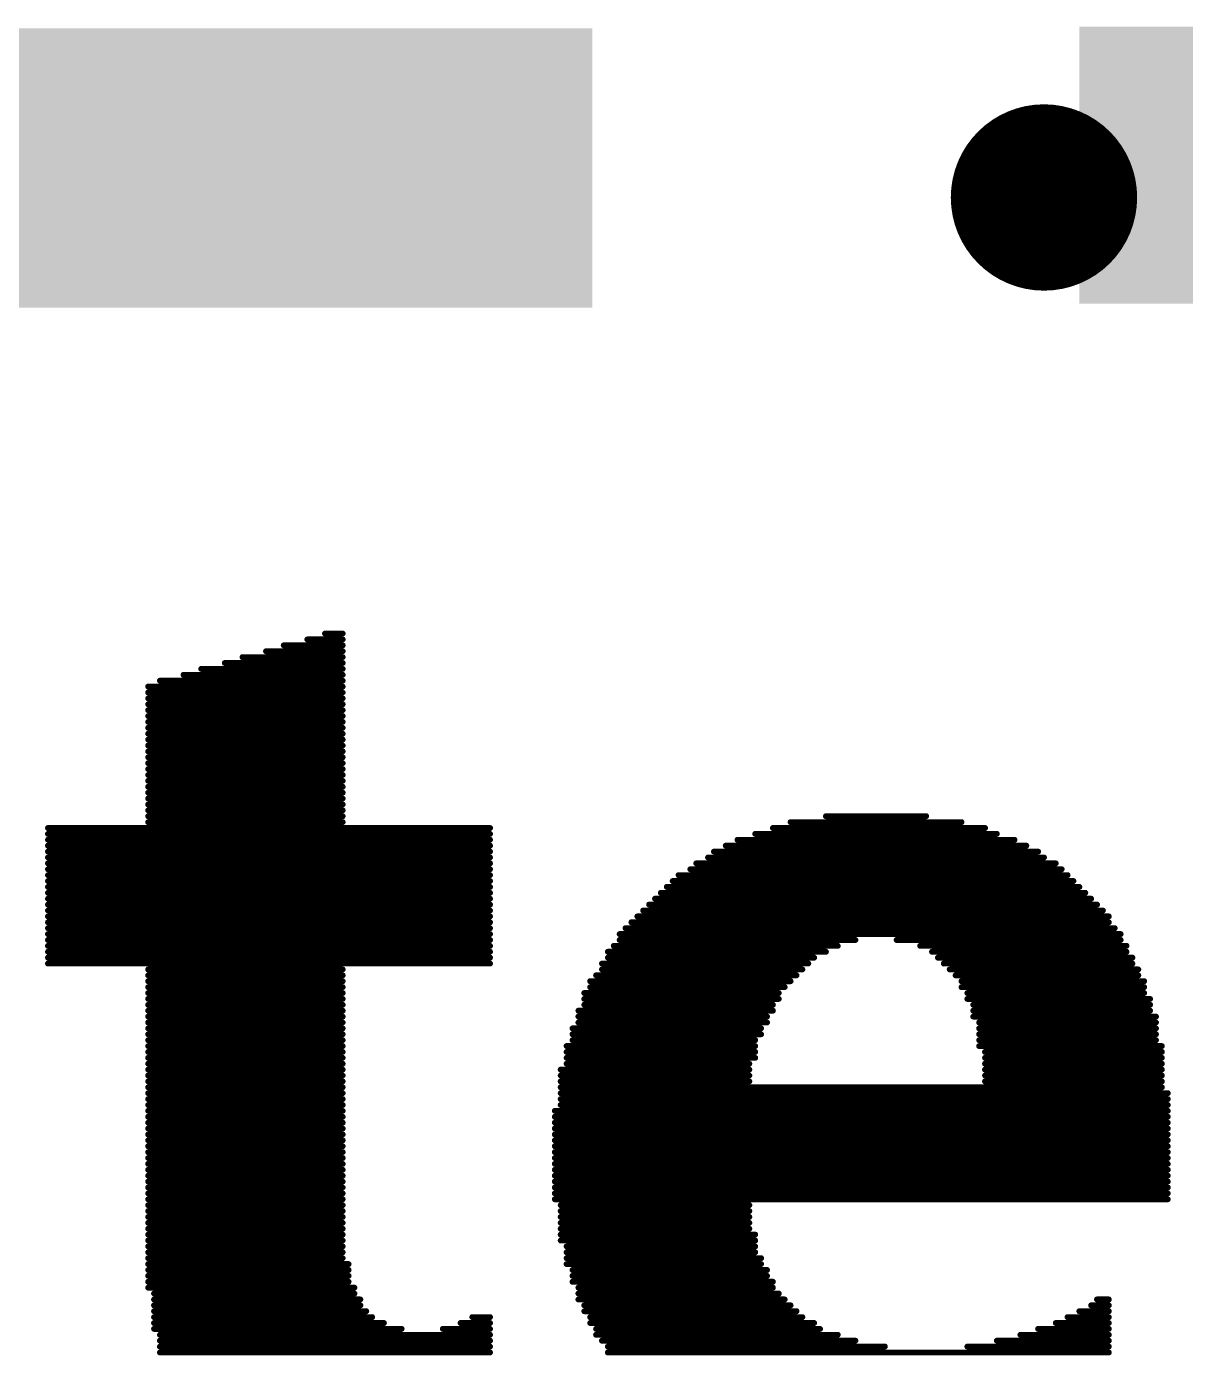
# Model space of a CAD drawing. Header units: inches. Extents: x -103 to 137, y -40 to 49.
# Drawn here: x -20.08 to -15.09, y -15.04 to -9.32 of the extents above; entities that cross this region are included whole.
import ezdxf

# ---------------------------------------------------------------- set-up
doc = ezdxf.new("R2010")
doc.units = ezdxf.units.IN
doc.header["$MEASUREMENT"] = 0
for name, color, linetype in [('BottomSolder', 6, 'Continuous'), ('MidLayer1', 16, 'Continuous'), ('MultiLayer', 9, 'Continuous'), ('TopOverlay', 2, 'Continuous'), ('TopPaste', 8, 'Continuous'), ('TopSolder', 216, 'Continuous'), ('ViaHoleLayer', 16, 'Continuous')]:
    doc.layers.add(name, color=color, linetype=linetype)

# ---------------------------------------------------------------- blocks, each defined once
blk = doc.blocks.new('HP5210_4')
at = {"layer": 'TopPaste'}
blk.add_solid([(-0.10236, -0.01969), (0.10236, -0.01969), (-0.10236, 0.01969), (0.10236, 0.01969)], dxfattribs=at)
at = {"layer": 'TopSolder'}
blk.add_solid([(-0.10636, -0.02369), (0.10636, -0.02369), (-0.10636, 0.02369), (0.10636, 0.02369)], dxfattribs=at)

msp = doc.modelspace()

# ---------------------------------------------------------------- linework, layer by layer
at = {"layer": 'BottomSolder', "const_width": 0.4016}
msp.add_lwpolyline([(-15.8956, -10.053, 1), (-15.494, -10.053, 1)], format="xyb", close=True, dxfattribs=at)
at = {"layer": 'MidLayer1', "const_width": 0.3}
msp.add_lwpolyline([(-15.8448, -10.053, 1), (-15.5448, -10.053, 1)], format="xyb", close=True, dxfattribs=at)
at = {"layer": 'MultiLayer', "const_width": 0.3}
msp.add_lwpolyline([(-15.8448, -10.053, 1), (-15.5448, -10.053, 1)], format="xyb", close=True, dxfattribs=at)
at = {"layer": 'TopOverlay', "const_width": 0.0254}
for points in [[(-18.9714, -11.9834), (-18.7174, -11.9834)], [(-18.8698, -11.958), (-18.7174, -11.958)], [(-18.7936, -11.9326), (-18.7174, -11.9326)], [(-19.1492, -12.0342), (-18.7174, -12.0342)], [(-19.0476, -12.0088), (-18.7174, -12.0088)], [(-19.327, -12.085), (-18.7174, -12.085)], [(-19.2254, -12.0596), (-18.7174, -12.0596)], [(-19.5048, -12.1358), (-18.7174, -12.1358)], [(-19.4032, -12.1104), (-18.7174, -12.1104)], [(-19.5556, -12.1612), (-18.7174, -12.1612)], [(-19.5556, -12.1866), (-18.7174, -12.1866)], [(-19.5556, -12.212), (-18.7174, -12.212)], [(-19.5556, -12.2374), (-18.7174, -12.2374)], [(-19.5556, -12.2628), (-18.7174, -12.2628)], [(-19.5556, -12.2882), (-18.7174, -12.2882)], [(-19.5556, -12.3136), (-18.7174, -12.3136)], [(-19.5556, -12.339), (-18.7174, -12.339)], [(-19.5556, -12.3644), (-18.7174, -12.3644)], [(-19.5556, -12.3898), (-18.7174, -12.3898)], [(-19.5556, -12.4152), (-18.7174, -12.4152)], [(-19.5556, -12.4406), (-18.7174, -12.4406)], [(-19.5556, -12.466), (-18.7174, -12.466)], [(-19.5556, -12.4914), (-18.7174, -12.4914)], [(-19.5556, -12.5168), (-18.7174, -12.5168)], [(-19.5556, -12.5422), (-18.7174, -12.5422)], [(-19.5556, -12.5676), (-18.7174, -12.5676)], [(-19.5556, -12.593), (-18.7174, -12.593)], [(-19.5556, -12.6184), (-18.7174, -12.6184)], [(-19.5556, -12.6438), (-18.7174, -12.6438)], [(-19.5556, -12.6692), (-18.7174, -12.6692)], [(-19.5556, -12.6946), (-18.7174, -12.6946)], [(-19.5556, -12.72), (-18.7174, -12.72)], [(-16.6346, -12.72), (-16.2028, -12.72)], [(-19.9874, -12.7708), (-18.0824, -12.7708)], [(-19.5556, -12.7454), (-18.7174, -12.7454)], [(-16.8632, -12.7708), (-15.9488, -12.7708)], [(-16.787, -12.7454), (-16.0504, -12.7454)], [(-19.9874, -12.7962), (-18.0824, -12.7962)], [(-19.9874, -12.8216), (-18.0824, -12.8216)], [(-17.0156, -12.8216), (-15.8218, -12.8216)], [(-16.9394, -12.7962), (-15.898, -12.7962)], [(-19.9874, -12.847), (-18.0824, -12.847)], [(-19.9874, -12.8724), (-18.0824, -12.8724)], [(-19.9874, -12.8978), (-18.0824, -12.8978)], [(-17.1426, -12.8978), (-15.6948, -12.8978)], [(-17.1172, -12.8724), (-15.7202, -12.8724)], [(-17.0664, -12.847), (-15.771, -12.847)], [(-19.9874, -12.9232), (-18.0824, -12.9232)], [(-19.9874, -12.9486), (-18.0824, -12.9486)], [(-17.2188, -12.9486), (-15.6186, -12.9486)], [(-17.1934, -12.9232), (-15.644, -12.9232)], [(-19.9874, -12.974), (-18.0824, -12.974)], [(-19.9874, -12.9994), (-18.0824, -12.9994)], [(-17.295, -12.9994), (-15.5678, -12.9994)], [(-17.2696, -12.974), (-15.5932, -12.974)], [(-19.9874, -13.0248), (-18.0824, -13.0248)], [(-19.9874, -13.0502), (-18.0824, -13.0502)], [(-17.3458, -13.0502), (-15.517, -13.0502)], [(-17.3204, -13.0248), (-15.5424, -13.0248)], [(-19.9874, -13.0756), (-18.0824, -13.0756)], [(-19.9874, -13.101), (-18.0824, -13.101)], [(-19.9874, -13.1264), (-18.0824, -13.1264)], [(-17.422, -13.1264), (-15.4408, -13.1264)], [(-17.3966, -13.101), (-15.4662, -13.101)], [(-17.3712, -13.0756), (-15.4916, -13.0756)], [(-19.9874, -13.1518), (-18.0824, -13.1518)], [(-19.9874, -13.1772), (-18.0824, -13.1772)], [(-17.4728, -13.1772), (-15.4154, -13.1772)], [(-17.4474, -13.1518), (-15.4154, -13.1518)], [(-19.9874, -13.2026), (-18.0824, -13.2026)], [(-19.9874, -13.228), (-18.0824, -13.228)], [(-17.5236, -13.228), (-15.3646, -13.228)], [(-17.4982, -13.2026), (-15.39, -13.2026)], [(-19.9874, -13.2534), (-18.0824, -13.2534)], [(-19.9874, -13.2788), (-18.0824, -13.2788)], [(-17.549, -13.2788), (-16.5838, -13.2788)], [(-17.5236, -13.2534), (-16.5076, -13.2534)], [(-16.3298, -13.2534), (-15.3646, -13.2534)], [(-16.2282, -13.2788), (-15.3392, -13.2788)], [(-19.9874, -13.3042), (-18.0824, -13.3042)], [(-19.9874, -13.3296), (-18.0824, -13.3296)], [(-19.9874, -13.355), (-18.0824, -13.355)], [(-17.5998, -13.355), (-16.7108, -13.355)], [(-17.5744, -13.3042), (-16.6346, -13.3042)], [(-17.5744, -13.3296), (-16.6854, -13.3296)], [(-16.1774, -13.3042), (-15.3392, -13.3042)], [(-16.152, -13.3296), (-15.3138, -13.3296)], [(-16.1266, -13.355), (-15.3138, -13.355)], [(-19.5556, -13.3804), (-18.7174, -13.3804)], [(-19.5556, -13.4058), (-18.7174, -13.4058)], [(-17.6252, -13.4058), (-16.7616, -13.4058)], [(-17.5998, -13.3804), (-16.7362, -13.3804)], [(-16.1012, -13.3804), (-15.2884, -13.3804)], [(-16.0758, -13.4058), (-15.2884, -13.4058)], [(-19.5556, -13.4312), (-18.7174, -13.4312)], [(-19.5556, -13.4566), (-18.7174, -13.4566)], [(-17.6506, -13.4312), (-16.787, -13.4312)], [(-17.6506, -13.4566), (-16.8124, -13.4566)], [(-16.0504, -13.4312), (-15.263, -13.4312)], [(-16.0504, -13.4566), (-15.263, -13.4566)], [(-19.5556, -13.482), (-18.7174, -13.482)], [(-19.5556, -13.5074), (-18.7174, -13.5074)], [(-17.676, -13.482), (-16.8378, -13.482)], [(-17.676, -13.5074), (-16.8378, -13.5074)], [(-16.025, -13.482), (-15.263, -13.482)], [(-16.025, -13.5074), (-15.2376, -13.5074)], [(-19.5556, -13.5328), (-18.7174, -13.5328)], [(-19.5556, -13.5582), (-18.7174, -13.5582)], [(-19.5556, -13.5836), (-18.7174, -13.5836)], [(-17.7014, -13.5582), (-16.8632, -13.5582)], [(-17.7014, -13.5836), (-16.8886, -13.5836)], [(-17.676, -13.5328), (-16.8632, -13.5328)], [(-15.9996, -13.5328), (-15.2376, -13.5328)], [(-15.9996, -13.5582), (-15.2376, -13.5582)], [(-15.9996, -13.5836), (-15.2122, -13.5836)], [(-19.5556, -13.609), (-18.7174, -13.609)], [(-19.5556, -13.6344), (-18.7174, -13.6344)], [(-17.7268, -13.6344), (-16.914, -13.6344)], [(-17.7014, -13.609), (-16.8886, -13.609)], [(-15.9742, -13.609), (-15.2122, -13.609)], [(-15.9742, -13.6344), (-15.2122, -13.6344)], [(-19.5556, -13.6598), (-18.7174, -13.6598)], [(-19.5556, -13.6852), (-18.7174, -13.6852)], [(-17.7268, -13.6598), (-16.914, -13.6598)], [(-17.7268, -13.6852), (-16.9394, -13.6852)], [(-15.9742, -13.6598), (-15.2122, -13.6598)], [(-15.9742, -13.6852), (-15.2122, -13.6852)], [(-19.5556, -13.7106), (-18.7174, -13.7106)], [(-19.5556, -13.736), (-18.7174, -13.736)], [(-17.7522, -13.7106), (-16.9394, -13.7106)], [(-17.7522, -13.736), (-16.9394, -13.736)], [(-15.9742, -13.7106), (-15.1868, -13.7106)], [(-15.9488, -13.736), (-15.1868, -13.736)], [(-19.5556, -13.7614), (-18.7174, -13.7614)], [(-19.5556, -13.7868), (-18.7174, -13.7868)], [(-19.5556, -13.8122), (-18.7174, -13.8122)], [(-17.7776, -13.8122), (-16.9648, -13.8122)], [(-17.7522, -13.7614), (-16.9394, -13.7614)], [(-17.7522, -13.7868), (-16.9648, -13.7868)], [(-15.9488, -13.7614), (-15.1868, -13.7614)], [(-15.9488, -13.7868), (-15.1868, -13.7868)], [(-15.9488, -13.8122), (-15.1868, -13.8122)], [(-19.5556, -13.8376), (-18.7174, -13.8376)], [(-19.5556, -13.863), (-18.7174, -13.863)], [(-17.7776, -13.8376), (-16.9648, -13.8376)], [(-17.7776, -13.863), (-16.9648, -13.863)], [(-15.9488, -13.8376), (-15.1868, -13.8376)], [(-15.9488, -13.863), (-15.1868, -13.863)], [(-19.5556, -13.8884), (-18.7174, -13.8884)], [(-19.5556, -13.9138), (-18.7174, -13.9138)], [(-17.7776, -13.8884), (-15.1868, -13.8884)], [(-17.7776, -13.9138), (-15.1614, -13.9138)], [(-19.5556, -13.9392), (-18.7174, -13.9392)], [(-19.5556, -13.9646), (-18.7174, -13.9646)], [(-17.7776, -13.9392), (-15.1614, -13.9392)], [(-17.7776, -13.9646), (-15.1614, -13.9646)], [(-19.5556, -13.99), (-18.7174, -13.99)], [(-19.5556, -14.0154), (-18.7174, -14.0154)], [(-19.5556, -14.0408), (-18.7174, -14.0408)], [(-17.803, -13.99), (-15.1614, -13.99)], [(-17.803, -14.0154), (-15.1614, -14.0154)], [(-17.803, -14.0408), (-15.1614, -14.0408)], [(-19.5556, -14.0662), (-18.7174, -14.0662)], [(-19.5556, -14.0916), (-18.7174, -14.0916)], [(-17.803, -14.0662), (-15.1614, -14.0662)], [(-17.803, -14.0916), (-15.1614, -14.0916)], [(-19.5556, -14.117), (-18.7174, -14.117)], [(-19.5556, -14.1424), (-18.7174, -14.1424)], [(-17.803, -14.117), (-15.1614, -14.117)], [(-17.803, -14.1424), (-15.1614, -14.1424)], [(-19.5556, -14.1678), (-18.7174, -14.1678)], [(-19.5556, -14.1932), (-18.7174, -14.1932)], [(-17.803, -14.1678), (-15.1614, -14.1678)], [(-17.803, -14.1932), (-15.1614, -14.1932)], [(-19.5556, -14.2186), (-18.7174, -14.2186)], [(-19.5556, -14.244), (-18.7174, -14.244)], [(-19.5556, -14.2694), (-18.7174, -14.2694)], [(-17.803, -14.2186), (-15.1614, -14.2186)], [(-17.803, -14.244), (-15.1614, -14.244)], [(-17.803, -14.2694), (-15.1614, -14.2694)], [(-19.5556, -14.2948), (-18.7174, -14.2948)], [(-19.5556, -14.3202), (-18.7174, -14.3202)], [(-17.803, -14.2948), (-15.1614, -14.2948)], [(-17.803, -14.3202), (-15.1614, -14.3202)], [(-19.5556, -14.3456), (-18.7174, -14.3456)], [(-19.5556, -14.371), (-18.7174, -14.371)], [(-17.803, -14.3456), (-15.1614, -14.3456)], [(-17.803, -14.371), (-15.1614, -14.371)], [(-19.5556, -14.3964), (-18.7174, -14.3964)], [(-19.5556, -14.4218), (-18.7174, -14.4218)], [(-17.7776, -14.3964), (-16.9648, -14.3964)], [(-17.7776, -14.4218), (-16.9648, -14.4218)], [(-19.5556, -14.4472), (-18.7174, -14.4472)], [(-19.5556, -14.4726), (-18.7174, -14.4726)], [(-19.5556, -14.498), (-18.7174, -14.498)], [(-17.7776, -14.4472), (-16.9648, -14.4472)], [(-17.7776, -14.4726), (-16.9648, -14.4726)], [(-17.7776, -14.498), (-16.9648, -14.498)], [(-19.5556, -14.5234), (-18.7174, -14.5234)], [(-19.5556, -14.5488), (-18.7174, -14.5488)], [(-17.7776, -14.5234), (-16.9394, -14.5234)], [(-17.7776, -14.5488), (-16.9394, -14.5488)], [(-19.5556, -14.5742), (-18.7174, -14.5742)], [(-19.5556, -14.5996), (-18.7174, -14.5996)], [(-17.7522, -14.5742), (-16.9394, -14.5742)], [(-17.7522, -14.5996), (-16.9394, -14.5996)], [(-19.5556, -14.625), (-18.7174, -14.625)], [(-19.5556, -14.6504), (-18.692, -14.6504)], [(-17.7522, -14.625), (-16.914, -14.625)], [(-17.7522, -14.6504), (-16.914, -14.6504)], [(-19.5556, -14.6758), (-18.692, -14.6758)], [(-19.5556, -14.7012), (-18.692, -14.7012)], [(-19.5556, -14.7266), (-18.692, -14.7266)], [(-17.7268, -14.6758), (-16.8886, -14.6758)], [(-17.7268, -14.7012), (-16.8886, -14.7012)], [(-17.7268, -14.7266), (-16.8632, -14.7266)], [(-19.5556, -14.752), (-18.6666, -14.752)], [(-19.5302, -14.7774), (-18.6666, -14.7774)], [(-17.7014, -14.752), (-16.8632, -14.752)], [(-17.7014, -14.7774), (-16.8378, -14.7774)], [(-19.5302, -14.8028), (-18.6412, -14.8028)], [(-19.5302, -14.8282), (-18.6412, -14.8282)], [(-17.7014, -14.8028), (-16.8124, -14.8028)], [(-17.676, -14.8282), (-16.787, -14.8282)], [(-15.4916, -14.8282), (-15.4154, -14.8282)], [(-15.4662, -14.8028), (-15.4154, -14.8028)], [(-19.5302, -14.8536), (-18.6158, -14.8536)], [(-19.5302, -14.879), (-18.5904, -14.879)], [(-19.5302, -14.9044), (-18.5396, -14.9044)], [(-18.2094, -14.9044), (-18.0824, -14.9044)], [(-18.1586, -14.879), (-18.0824, -14.879)], [(-17.676, -14.8536), (-16.7616, -14.8536)], [(-17.6506, -14.879), (-16.7362, -14.879)], [(-17.6506, -14.9044), (-16.6854, -14.9044)], [(-15.644, -14.9044), (-15.4154, -14.9044)], [(-15.5932, -14.879), (-15.4154, -14.879)], [(-15.5424, -14.8536), (-15.4154, -14.8536)], [(-19.5302, -14.9298), (-18.4634, -14.9298)], [(-19.5048, -14.9552), (-18.0824, -14.9552)], [(-18.2856, -14.9298), (-18.0824, -14.9298)], [(-17.6252, -14.9298), (-16.66, -14.9298)], [(-17.6252, -14.9552), (-16.5838, -14.9552)], [(-15.7964, -14.9552), (-15.4154, -14.9552)], [(-15.7202, -14.9298), (-15.4154, -14.9298)], [(-19.5048, -14.9806), (-18.0824, -14.9806)], [(-19.5048, -15.006), (-18.0824, -15.006)], [(-17.5998, -14.9806), (-16.5076, -14.9806)], [(-17.5744, -15.006), (-16.3806, -15.006)], [(-16.025, -15.006), (-15.4154, -15.006)], [(-15.898, -14.9806), (-15.4154, -14.9806)], [(-19.5048, -15.0314), (-18.0824, -15.0314)], [(-17.5744, -15.0314), (-15.4154, -15.0314)]]:
    msp.add_lwpolyline(points, dxfattribs=at)
at = {"layer": 'TopOverlay', "const_width": 0.0127}
for points in [[(-18.9777, -11.9834, 1), (-18.9651, -11.9834, 1)], [(-18.8761, -11.958, 1), (-18.8635, -11.958, 1)], [(-18.7999, -11.9326, 1), (-18.7873, -11.9326, 1)], [(-18.7237, -11.9326, 1), (-18.7111, -11.9326, 1)], [(-18.7237, -11.958, 1), (-18.7111, -11.958, 1)], [(-18.7237, -11.9834, 1), (-18.7111, -11.9834, 1)], [(-19.1555, -12.0342, 1), (-19.1428, -12.0342, 1)], [(-19.054, -12.0088, 1), (-19.0412, -12.0088, 1)], [(-18.7237, -12.0088, 1), (-18.7111, -12.0088, 1)], [(-18.7237, -12.0342, 1), (-18.7111, -12.0342, 1)], [(-19.3333, -12.085, 1), (-19.3207, -12.085, 1)], [(-19.2318, -12.0596, 1), (-19.219, -12.0596, 1)], [(-18.7237, -12.0596, 1), (-18.7111, -12.0596, 1)], [(-18.7237, -12.085, 1), (-18.7111, -12.085, 1)], [(-19.5112, -12.1358, 1), (-19.4984, -12.1358, 1)], [(-19.4095, -12.1104, 1), (-19.3969, -12.1104, 1)], [(-18.7237, -12.1104, 1), (-18.7111, -12.1104, 1)], [(-18.7237, -12.1358, 1), (-18.7111, -12.1358, 1)], [(-19.5619, -12.1612, 1), (-19.5492, -12.1612, 1)], [(-19.5619, -12.1866, 1), (-19.5492, -12.1866, 1)], [(-19.5619, -12.212, 1), (-19.5492, -12.212, 1)], [(-18.7237, -12.1612, 1), (-18.7111, -12.1612, 1)], [(-18.7237, -12.1866, 1), (-18.7111, -12.1866, 1)], [(-18.7237, -12.212, 1), (-18.7111, -12.212, 1)], [(-19.5619, -12.2374, 1), (-19.5492, -12.2374, 1)], [(-19.5619, -12.2628, 1), (-19.5492, -12.2628, 1)], [(-18.7237, -12.2374, 1), (-18.7111, -12.2374, 1)], [(-18.7237, -12.2628, 1), (-18.7111, -12.2628, 1)], [(-19.5619, -12.2882, 1), (-19.5492, -12.2882, 1)], [(-19.5619, -12.3136, 1), (-19.5492, -12.3136, 1)], [(-18.7237, -12.2882, 1), (-18.7111, -12.2882, 1)], [(-18.7237, -12.3136, 1), (-18.7111, -12.3136, 1)], [(-19.5619, -12.339, 1), (-19.5492, -12.339, 1)], [(-19.5619, -12.3644, 1), (-19.5492, -12.3644, 1)], [(-18.7237, -12.339, 1), (-18.7111, -12.339, 1)], [(-18.7237, -12.3644, 1), (-18.7111, -12.3644, 1)], [(-19.5619, -12.3898, 1), (-19.5492, -12.3898, 1)], [(-19.5619, -12.4152, 1), (-19.5492, -12.4152, 1)], [(-19.5619, -12.4406, 1), (-19.5492, -12.4406, 1)], [(-18.7237, -12.3898, 1), (-18.7111, -12.3898, 1)], [(-18.7237, -12.4152, 1), (-18.7111, -12.4152, 1)], [(-18.7237, -12.4406, 1), (-18.7111, -12.4406, 1)], [(-19.5619, -12.466, 1), (-19.5492, -12.466, 1)], [(-19.5619, -12.4914, 1), (-19.5492, -12.4914, 1)], [(-18.7237, -12.466, 1), (-18.7111, -12.466, 1)], [(-18.7237, -12.4914, 1), (-18.7111, -12.4914, 1)], [(-19.5619, -12.5168, 1), (-19.5492, -12.5168, 1)], [(-19.5619, -12.5422, 1), (-19.5492, -12.5422, 1)], [(-18.7237, -12.5168, 1), (-18.7111, -12.5168, 1)], [(-18.7237, -12.5422, 1), (-18.7111, -12.5422, 1)], [(-19.5619, -12.5676, 1), (-19.5492, -12.5676, 1)], [(-19.5619, -12.593, 1), (-19.5492, -12.593, 1)], [(-18.7237, -12.5676, 1), (-18.7111, -12.5676, 1)], [(-18.7237, -12.593, 1), (-18.7111, -12.593, 1)], [(-19.5619, -12.6184, 1), (-19.5492, -12.6184, 1)], [(-19.5619, -12.6438, 1), (-19.5492, -12.6438, 1)], [(-19.5619, -12.6692, 1), (-19.5492, -12.6692, 1)], [(-18.7237, -12.6184, 1), (-18.7111, -12.6184, 1)], [(-18.7237, -12.6438, 1), (-18.7111, -12.6438, 1)], [(-18.7237, -12.6692, 1), (-18.7111, -12.6692, 1)], [(-19.5619, -12.6946, 1), (-19.5492, -12.6946, 1)], [(-19.5619, -12.72, 1), (-19.5492, -12.72, 1)], [(-18.7237, -12.6946, 1), (-18.7111, -12.6946, 1)], [(-18.7237, -12.72, 1), (-18.7111, -12.72, 1)], [(-16.6409, -12.72, 1), (-16.6282, -12.72, 1)], [(-16.2091, -12.72, 1), (-16.1964, -12.72, 1)], [(-19.9937, -12.7708, 1), (-19.981, -12.7708, 1)], [(-19.5619, -12.7454, 1), (-19.5492, -12.7454, 1)], [(-18.7237, -12.7454, 1), (-18.7111, -12.7454, 1)], [(-18.0888, -12.7708, 1), (-18.076, -12.7708, 1)], [(-16.8696, -12.7708, 1), (-16.8568, -12.7708, 1)], [(-16.7933, -12.7454, 1), (-16.7806, -12.7454, 1)], [(-16.0567, -12.7454, 1), (-16.044, -12.7454, 1)], [(-15.9551, -12.7708, 1), (-15.9424, -12.7708, 1)], [(-19.9937, -12.7962, 1), (-19.981, -12.7962, 1)], [(-19.9937, -12.8216, 1), (-19.981, -12.8216, 1)], [(-18.0888, -12.7962, 1), (-18.076, -12.7962, 1)], [(-18.0888, -12.8216, 1), (-18.076, -12.8216, 1)], [(-17.0219, -12.8216, 1), (-17.0092, -12.8216, 1)], [(-16.9457, -12.7962, 1), (-16.933, -12.7962, 1)], [(-15.9043, -12.7962, 1), (-15.8917, -12.7962, 1)], [(-15.8282, -12.8216, 1), (-15.8155, -12.8216, 1)], [(-19.9937, -12.847, 1), (-19.981, -12.847, 1)], [(-19.9937, -12.8724, 1), (-19.981, -12.8724, 1)], [(-19.9937, -12.8978, 1), (-19.981, -12.8978, 1)], [(-18.0888, -12.847, 1), (-18.076, -12.847, 1)], [(-18.0888, -12.8724, 1), (-18.076, -12.8724, 1)], [(-18.0888, -12.8978, 1), (-18.076, -12.8978, 1)], [(-17.1489, -12.8978, 1), (-17.1363, -12.8978, 1)], [(-17.1235, -12.8724, 1), (-17.1108, -12.8724, 1)], [(-17.0727, -12.847, 1), (-17.06, -12.847, 1)], [(-15.7774, -12.847, 1), (-15.7646, -12.847, 1)], [(-15.7265, -12.8724, 1), (-15.7138, -12.8724, 1)], [(-15.7012, -12.8978, 1), (-15.6884, -12.8978, 1)], [(-19.9937, -12.9232, 1), (-19.981, -12.9232, 1)], [(-19.9937, -12.9486, 1), (-19.981, -12.9486, 1)], [(-18.0888, -12.9232, 1), (-18.076, -12.9232, 1)], [(-18.0888, -12.9486, 1), (-18.076, -12.9486, 1)], [(-17.2251, -12.9486, 1), (-17.2125, -12.9486, 1)], [(-17.1997, -12.9232, 1), (-17.187, -12.9232, 1)], [(-15.6503, -12.9232, 1), (-15.6376, -12.9232, 1)], [(-15.625, -12.9486, 1), (-15.6122, -12.9486, 1)], [(-19.9937, -12.974, 1), (-19.981, -12.974, 1)], [(-19.9937, -12.9994, 1), (-19.981, -12.9994, 1)], [(-18.0888, -12.974, 1), (-18.076, -12.974, 1)], [(-18.0888, -12.9994, 1), (-18.076, -12.9994, 1)], [(-17.3013, -12.9994, 1), (-17.2886, -12.9994, 1)], [(-17.2759, -12.974, 1), (-17.2632, -12.974, 1)], [(-15.5995, -12.974, 1), (-15.5868, -12.974, 1)], [(-15.5741, -12.9994, 1), (-15.5615, -12.9994, 1)], [(-19.9937, -13.0248, 1), (-19.981, -13.0248, 1)], [(-19.9937, -13.0502, 1), (-19.981, -13.0502, 1)], [(-18.0888, -13.0248, 1), (-18.076, -13.0248, 1)], [(-18.0888, -13.0502, 1), (-18.076, -13.0502, 1)], [(-17.3521, -13.0502, 1), (-17.3394, -13.0502, 1)], [(-17.3267, -13.0248, 1), (-17.314, -13.0248, 1)], [(-15.5487, -13.0248, 1), (-15.536, -13.0248, 1)], [(-15.5234, -13.0502, 1), (-15.5106, -13.0502, 1)], [(-19.9937, -13.0756, 1), (-19.981, -13.0756, 1)], [(-19.9937, -13.101, 1), (-19.981, -13.101, 1)], [(-19.9937, -13.1264, 1), (-19.981, -13.1264, 1)], [(-18.0888, -13.0756, 1), (-18.076, -13.0756, 1)], [(-18.0888, -13.101, 1), (-18.076, -13.101, 1)], [(-18.0888, -13.1264, 1), (-18.076, -13.1264, 1)], [(-17.4283, -13.1264, 1), (-17.4156, -13.1264, 1)], [(-17.4029, -13.101, 1), (-17.3902, -13.101, 1)], [(-17.3775, -13.0756, 1), (-17.3648, -13.0756, 1)], [(-15.4979, -13.0756, 1), (-15.4852, -13.0756, 1)], [(-15.4726, -13.101, 1), (-15.4598, -13.101, 1)], [(-15.4471, -13.1264, 1), (-15.4345, -13.1264, 1)], [(-19.9937, -13.1518, 1), (-19.981, -13.1518, 1)], [(-19.9937, -13.1772, 1), (-19.981, -13.1772, 1)], [(-18.0888, -13.1518, 1), (-18.076, -13.1518, 1)], [(-18.0888, -13.1772, 1), (-18.076, -13.1772, 1)], [(-17.4792, -13.1772, 1), (-17.4664, -13.1772, 1)], [(-17.4537, -13.1518, 1), (-17.4411, -13.1518, 1)], [(-15.4217, -13.1518, 1), (-15.409, -13.1518, 1)], [(-15.4217, -13.1772, 1), (-15.409, -13.1772, 1)], [(-19.9937, -13.2026, 1), (-19.981, -13.2026, 1)], [(-19.9937, -13.228, 1), (-19.981, -13.228, 1)], [(-18.0888, -13.2026, 1), (-18.076, -13.2026, 1)], [(-18.0888, -13.228, 1), (-18.076, -13.228, 1)], [(-17.5299, -13.228, 1), (-17.5173, -13.228, 1)], [(-17.5045, -13.2026, 1), (-17.4918, -13.2026, 1)], [(-15.3963, -13.2026, 1), (-15.3836, -13.2026, 1)], [(-15.3709, -13.228, 1), (-15.3582, -13.228, 1)], [(-19.9937, -13.2534, 1), (-19.981, -13.2534, 1)], [(-19.9937, -13.2788, 1), (-19.981, -13.2788, 1)], [(-18.0888, -13.2534, 1), (-18.076, -13.2534, 1)], [(-18.0888, -13.2788, 1), (-18.076, -13.2788, 1)], [(-17.5553, -13.2788, 1), (-17.5426, -13.2788, 1)], [(-17.5299, -13.2534, 1), (-17.5173, -13.2534, 1)], [(-16.5901, -13.2788, 1), (-16.5774, -13.2788, 1)], [(-16.5139, -13.2534, 1), (-16.5012, -13.2534, 1)], [(-16.3361, -13.2534, 1), (-16.3234, -13.2534, 1)], [(-16.2345, -13.2788, 1), (-16.2218, -13.2788, 1)], [(-15.3709, -13.2534, 1), (-15.3582, -13.2534, 1)], [(-15.3455, -13.2788, 1), (-15.3328, -13.2788, 1)], [(-19.9937, -13.3042, 1), (-19.981, -13.3042, 1)], [(-19.9937, -13.3296, 1), (-19.981, -13.3296, 1)], [(-19.9937, -13.355, 1), (-19.981, -13.355, 1)], [(-18.0888, -13.3042, 1), (-18.076, -13.3042, 1)], [(-18.0888, -13.3296, 1), (-18.076, -13.3296, 1)], [(-18.0888, -13.355, 1), (-18.076, -13.355, 1)], [(-17.6061, -13.355, 1), (-17.5934, -13.355, 1)], [(-17.5807, -13.3042, 1), (-17.568, -13.3042, 1)], [(-17.5807, -13.3296, 1), (-17.568, -13.3296, 1)], [(-16.7171, -13.355, 1), (-16.7044, -13.355, 1)], [(-16.6917, -13.3296, 1), (-16.679, -13.3296, 1)], [(-16.6409, -13.3042, 1), (-16.6282, -13.3042, 1)], [(-16.1837, -13.3042, 1), (-16.171, -13.3042, 1)], [(-16.1583, -13.3296, 1), (-16.1456, -13.3296, 1)], [(-16.133, -13.355, 1), (-16.1202, -13.355, 1)], [(-15.3455, -13.3042, 1), (-15.3328, -13.3042, 1)], [(-15.3201, -13.3296, 1), (-15.3074, -13.3296, 1)], [(-15.3201, -13.355, 1), (-15.3074, -13.355, 1)], [(-19.5619, -13.3804, 1), (-19.5492, -13.3804, 1)], [(-19.5619, -13.4058, 1), (-19.5492, -13.4058, 1)], [(-18.7237, -13.3804, 1), (-18.7111, -13.3804, 1)], [(-18.7237, -13.4058, 1), (-18.7111, -13.4058, 1)], [(-17.6315, -13.4058, 1), (-17.6188, -13.4058, 1)], [(-17.6061, -13.3804, 1), (-17.5934, -13.3804, 1)], [(-16.7679, -13.4058, 1), (-16.7552, -13.4058, 1)], [(-16.7425, -13.3804, 1), (-16.7298, -13.3804, 1)], [(-16.1075, -13.3804, 1), (-16.0948, -13.3804, 1)], [(-16.0821, -13.4058, 1), (-16.0694, -13.4058, 1)], [(-15.2947, -13.3804, 1), (-15.282, -13.3804, 1)], [(-15.2947, -13.4058, 1), (-15.282, -13.4058, 1)], [(-19.5619, -13.4312, 1), (-19.5492, -13.4312, 1)], [(-19.5619, -13.4566, 1), (-19.5492, -13.4566, 1)], [(-18.7237, -13.4312, 1), (-18.7111, -13.4312, 1)], [(-18.7237, -13.4566, 1), (-18.7111, -13.4566, 1)], [(-17.6569, -13.4312, 1), (-17.6442, -13.4312, 1)], [(-17.6569, -13.4566, 1), (-17.6442, -13.4566, 1)], [(-16.8187, -13.4566, 1), (-16.806, -13.4566, 1)], [(-16.7933, -13.4312, 1), (-16.7806, -13.4312, 1)], [(-16.0567, -13.4312, 1), (-16.044, -13.4312, 1)], [(-16.0567, -13.4566, 1), (-16.044, -13.4566, 1)], [(-15.2693, -13.4312, 1), (-15.2566, -13.4312, 1)], [(-15.2693, -13.4566, 1), (-15.2566, -13.4566, 1)], [(-19.5619, -13.482, 1), (-19.5492, -13.482, 1)], [(-19.5619, -13.5074, 1), (-19.5492, -13.5074, 1)], [(-18.7237, -13.482, 1), (-18.7111, -13.482, 1)], [(-18.7237, -13.5074, 1), (-18.7111, -13.5074, 1)], [(-17.6823, -13.482, 1), (-17.6696, -13.482, 1)], [(-17.6823, -13.5074, 1), (-17.6696, -13.5074, 1)], [(-16.8441, -13.482, 1), (-16.8315, -13.482, 1)], [(-16.8441, -13.5074, 1), (-16.8315, -13.5074, 1)], [(-16.0313, -13.482, 1), (-16.0186, -13.482, 1)], [(-16.0313, -13.5074, 1), (-16.0186, -13.5074, 1)], [(-15.2693, -13.482, 1), (-15.2566, -13.482, 1)], [(-15.2439, -13.5074, 1), (-15.2312, -13.5074, 1)], [(-19.5619, -13.5328, 1), (-19.5492, -13.5328, 1)], [(-19.5619, -13.5582, 1), (-19.5492, -13.5582, 1)], [(-19.5619, -13.5836, 1), (-19.5492, -13.5836, 1)], [(-18.7237, -13.5328, 1), (-18.7111, -13.5328, 1)], [(-18.7237, -13.5582, 1), (-18.7111, -13.5582, 1)], [(-18.7237, -13.5836, 1), (-18.7111, -13.5836, 1)], [(-17.7077, -13.5582, 1), (-17.695, -13.5582, 1)], [(-17.7077, -13.5836, 1), (-17.695, -13.5836, 1)], [(-17.6823, -13.5328, 1), (-17.6696, -13.5328, 1)], [(-16.8949, -13.5836, 1), (-16.8822, -13.5836, 1)], [(-16.8696, -13.5328, 1), (-16.8568, -13.5328, 1)], [(-16.8696, -13.5582, 1), (-16.8568, -13.5582, 1)], [(-16.0059, -13.5328, 1), (-15.9932, -13.5328, 1)], [(-16.0059, -13.5582, 1), (-15.9932, -13.5582, 1)], [(-16.0059, -13.5836, 1), (-15.9932, -13.5836, 1)], [(-15.2439, -13.5328, 1), (-15.2312, -13.5328, 1)], [(-15.2439, -13.5582, 1), (-15.2312, -13.5582, 1)], [(-15.2185, -13.5836, 1), (-15.2058, -13.5836, 1)], [(-19.5619, -13.609, 1), (-19.5492, -13.609, 1)], [(-19.5619, -13.6344, 1), (-19.5492, -13.6344, 1)], [(-18.7237, -13.609, 1), (-18.7111, -13.609, 1)], [(-18.7237, -13.6344, 1), (-18.7111, -13.6344, 1)], [(-17.7331, -13.6344, 1), (-17.7204, -13.6344, 1)], [(-17.7077, -13.609, 1), (-17.695, -13.609, 1)], [(-16.9203, -13.6344, 1), (-16.9077, -13.6344, 1)], [(-16.8949, -13.609, 1), (-16.8822, -13.609, 1)], [(-15.9805, -13.609, 1), (-15.9678, -13.609, 1)], [(-15.9805, -13.6344, 1), (-15.9678, -13.6344, 1)], [(-15.2185, -13.609, 1), (-15.2058, -13.609, 1)], [(-15.2185, -13.6344, 1), (-15.2058, -13.6344, 1)], [(-19.5619, -13.6598, 1), (-19.5492, -13.6598, 1)], [(-19.5619, -13.6852, 1), (-19.5492, -13.6852, 1)], [(-18.7237, -13.6598, 1), (-18.7111, -13.6598, 1)], [(-18.7237, -13.6852, 1), (-18.7111, -13.6852, 1)], [(-17.7331, -13.6598, 1), (-17.7204, -13.6598, 1)], [(-17.7331, -13.6852, 1), (-17.7204, -13.6852, 1)], [(-16.9457, -13.6852, 1), (-16.933, -13.6852, 1)], [(-16.9203, -13.6598, 1), (-16.9077, -13.6598, 1)], [(-15.9805, -13.6598, 1), (-15.9678, -13.6598, 1)], [(-15.9805, -13.6852, 1), (-15.9678, -13.6852, 1)], [(-15.2185, -13.6598, 1), (-15.2058, -13.6598, 1)], [(-15.2185, -13.6852, 1), (-15.2058, -13.6852, 1)], [(-19.5619, -13.7106, 1), (-19.5492, -13.7106, 1)], [(-19.5619, -13.736, 1), (-19.5492, -13.736, 1)], [(-18.7237, -13.7106, 1), (-18.7111, -13.7106, 1)], [(-18.7237, -13.736, 1), (-18.7111, -13.736, 1)], [(-17.7585, -13.7106, 1), (-17.7459, -13.7106, 1)], [(-17.7585, -13.736, 1), (-17.7459, -13.736, 1)], [(-16.9457, -13.7106, 1), (-16.933, -13.7106, 1)], [(-16.9457, -13.736, 1), (-16.933, -13.736, 1)], [(-15.9805, -13.7106, 1), (-15.9678, -13.7106, 1)], [(-15.9551, -13.736, 1), (-15.9424, -13.736, 1)], [(-15.1931, -13.7106, 1), (-15.1804, -13.7106, 1)], [(-15.1931, -13.736, 1), (-15.1804, -13.736, 1)], [(-19.5619, -13.7614, 1), (-19.5492, -13.7614, 1)], [(-19.5619, -13.7868, 1), (-19.5492, -13.7868, 1)], [(-19.5619, -13.8122, 1), (-19.5492, -13.8122, 1)], [(-18.7237, -13.7614, 1), (-18.7111, -13.7614, 1)], [(-18.7237, -13.7868, 1), (-18.7111, -13.7868, 1)], [(-18.7237, -13.8122, 1), (-18.7111, -13.8122, 1)], [(-17.784, -13.8122, 1), (-17.7712, -13.8122, 1)], [(-17.7585, -13.7614, 1), (-17.7459, -13.7614, 1)], [(-17.7585, -13.7868, 1), (-17.7459, -13.7868, 1)], [(-16.9711, -13.7868, 1), (-16.9584, -13.7868, 1)], [(-16.9711, -13.8122, 1), (-16.9584, -13.8122, 1)], [(-16.9457, -13.7614, 1), (-16.933, -13.7614, 1)], [(-15.9551, -13.7614, 1), (-15.9424, -13.7614, 1)], [(-15.9551, -13.7868, 1), (-15.9424, -13.7868, 1)], [(-15.9551, -13.8122, 1), (-15.9424, -13.8122, 1)], [(-15.1931, -13.7614, 1), (-15.1804, -13.7614, 1)], [(-15.1931, -13.7868, 1), (-15.1804, -13.7868, 1)], [(-15.1931, -13.8122, 1), (-15.1804, -13.8122, 1)], [(-19.5619, -13.8376, 1), (-19.5492, -13.8376, 1)], [(-19.5619, -13.863, 1), (-19.5492, -13.863, 1)], [(-18.7237, -13.8376, 1), (-18.7111, -13.8376, 1)], [(-18.7237, -13.863, 1), (-18.7111, -13.863, 1)], [(-17.784, -13.8376, 1), (-17.7712, -13.8376, 1)], [(-17.784, -13.863, 1), (-17.7712, -13.863, 1)], [(-16.9711, -13.8376, 1), (-16.9584, -13.8376, 1)], [(-16.9711, -13.863, 1), (-16.9584, -13.863, 1)], [(-15.9551, -13.8376, 1), (-15.9424, -13.8376, 1)], [(-15.9551, -13.863, 1), (-15.9424, -13.863, 1)], [(-15.1931, -13.8376, 1), (-15.1804, -13.8376, 1)], [(-15.1931, -13.863, 1), (-15.1804, -13.863, 1)], [(-19.5619, -13.8884, 1), (-19.5492, -13.8884, 1)], [(-19.5619, -13.9138, 1), (-19.5492, -13.9138, 1)], [(-18.7237, -13.8884, 1), (-18.7111, -13.8884, 1)], [(-18.7237, -13.9138, 1), (-18.7111, -13.9138, 1)], [(-17.784, -13.8884, 1), (-17.7712, -13.8884, 1)], [(-17.784, -13.9138, 1), (-17.7712, -13.9138, 1)], [(-15.1931, -13.8884, 1), (-15.1804, -13.8884, 1)], [(-15.1677, -13.9138, 1), (-15.155, -13.9138, 1)], [(-19.5619, -13.9392, 1), (-19.5492, -13.9392, 1)], [(-19.5619, -13.9646, 1), (-19.5492, -13.9646, 1)], [(-18.7237, -13.9392, 1), (-18.7111, -13.9392, 1)], [(-18.7237, -13.9646, 1), (-18.7111, -13.9646, 1)], [(-17.784, -13.9392, 1), (-17.7712, -13.9392, 1)], [(-17.784, -13.9646, 1), (-17.7712, -13.9646, 1)], [(-15.1677, -13.9392, 1), (-15.155, -13.9392, 1)], [(-15.1677, -13.9646, 1), (-15.155, -13.9646, 1)], [(-19.5619, -13.99, 1), (-19.5492, -13.99, 1)], [(-19.5619, -14.0154, 1), (-19.5492, -14.0154, 1)], [(-19.5619, -14.0408, 1), (-19.5492, -14.0408, 1)], [(-18.7237, -13.99, 1), (-18.7111, -13.99, 1)], [(-18.7237, -14.0154, 1), (-18.7111, -14.0154, 1)], [(-18.7237, -14.0408, 1), (-18.7111, -14.0408, 1)], [(-17.8093, -13.99, 1), (-17.7966, -13.99, 1)], [(-17.8093, -14.0154, 1), (-17.7966, -14.0154, 1)], [(-17.8093, -14.0408, 1), (-17.7966, -14.0408, 1)], [(-15.1677, -13.99, 1), (-15.155, -13.99, 1)], [(-15.1677, -14.0154, 1), (-15.155, -14.0154, 1)], [(-15.1677, -14.0408, 1), (-15.155, -14.0408, 1)], [(-19.5619, -14.0662, 1), (-19.5492, -14.0662, 1)], [(-19.5619, -14.0916, 1), (-19.5492, -14.0916, 1)], [(-18.7237, -14.0662, 1), (-18.7111, -14.0662, 1)], [(-18.7237, -14.0916, 1), (-18.7111, -14.0916, 1)], [(-17.8093, -14.0662, 1), (-17.7966, -14.0662, 1)], [(-17.8093, -14.0916, 1), (-17.7966, -14.0916, 1)], [(-15.1677, -14.0662, 1), (-15.155, -14.0662, 1)], [(-15.1677, -14.0916, 1), (-15.155, -14.0916, 1)], [(-19.5619, -14.117, 1), (-19.5492, -14.117, 1)], [(-19.5619, -14.1424, 1), (-19.5492, -14.1424, 1)], [(-18.7237, -14.117, 1), (-18.7111, -14.117, 1)], [(-18.7237, -14.1424, 1), (-18.7111, -14.1424, 1)], [(-17.8093, -14.117, 1), (-17.7966, -14.117, 1)], [(-17.8093, -14.1424, 1), (-17.7966, -14.1424, 1)], [(-15.1677, -14.117, 1), (-15.155, -14.117, 1)], [(-15.1677, -14.1424, 1), (-15.155, -14.1424, 1)], [(-19.5619, -14.1678, 1), (-19.5492, -14.1678, 1)], [(-19.5619, -14.1932, 1), (-19.5492, -14.1932, 1)], [(-18.7237, -14.1678, 1), (-18.7111, -14.1678, 1)], [(-18.7237, -14.1932, 1), (-18.7111, -14.1932, 1)], [(-17.8093, -14.1678, 1), (-17.7966, -14.1678, 1)], [(-17.8093, -14.1932, 1), (-17.7966, -14.1932, 1)], [(-15.1677, -14.1678, 1), (-15.155, -14.1678, 1)], [(-15.1677, -14.1932, 1), (-15.155, -14.1932, 1)], [(-19.5619, -14.2186, 1), (-19.5492, -14.2186, 1)], [(-19.5619, -14.244, 1), (-19.5492, -14.244, 1)], [(-19.5619, -14.2694, 1), (-19.5492, -14.2694, 1)], [(-18.7237, -14.2186, 1), (-18.7111, -14.2186, 1)], [(-18.7237, -14.244, 1), (-18.7111, -14.244, 1)], [(-18.7237, -14.2694, 1), (-18.7111, -14.2694, 1)], [(-17.8093, -14.2186, 1), (-17.7966, -14.2186, 1)], [(-17.8093, -14.244, 1), (-17.7966, -14.244, 1)], [(-17.8093, -14.2694, 1), (-17.7966, -14.2694, 1)], [(-15.1677, -14.2186, 1), (-15.155, -14.2186, 1)], [(-15.1677, -14.244, 1), (-15.155, -14.244, 1)], [(-15.1677, -14.2694, 1), (-15.155, -14.2694, 1)], [(-19.5619, -14.2948, 1), (-19.5492, -14.2948, 1)], [(-19.5619, -14.3202, 1), (-19.5492, -14.3202, 1)], [(-18.7237, -14.2948, 1), (-18.7111, -14.2948, 1)], [(-18.7237, -14.3202, 1), (-18.7111, -14.3202, 1)], [(-17.8093, -14.2948, 1), (-17.7966, -14.2948, 1)], [(-17.8093, -14.3202, 1), (-17.7966, -14.3202, 1)], [(-15.1677, -14.2948, 1), (-15.155, -14.2948, 1)], [(-15.1677, -14.3202, 1), (-15.155, -14.3202, 1)], [(-19.5619, -14.3456, 1), (-19.5492, -14.3456, 1)], [(-19.5619, -14.371, 1), (-19.5492, -14.371, 1)], [(-18.7237, -14.3456, 1), (-18.7111, -14.3456, 1)], [(-18.7237, -14.371, 1), (-18.7111, -14.371, 1)], [(-17.8093, -14.3456, 1), (-17.7966, -14.3456, 1)], [(-17.8093, -14.371, 1), (-17.7966, -14.371, 1)], [(-15.1677, -14.3456, 1), (-15.155, -14.3456, 1)], [(-15.1677, -14.371, 1), (-15.155, -14.371, 1)], [(-19.5619, -14.3964, 1), (-19.5492, -14.3964, 1)], [(-19.5619, -14.4218, 1), (-19.5492, -14.4218, 1)], [(-18.7237, -14.3964, 1), (-18.7111, -14.3964, 1)], [(-18.7237, -14.4218, 1), (-18.7111, -14.4218, 1)], [(-17.784, -14.3964, 1), (-17.7712, -14.3964, 1)], [(-17.784, -14.4218, 1), (-17.7712, -14.4218, 1)], [(-16.9711, -14.3964, 1), (-16.9584, -14.3964, 1)], [(-16.9711, -14.4218, 1), (-16.9584, -14.4218, 1)], [(-19.5619, -14.4472, 1), (-19.5492, -14.4472, 1)], [(-19.5619, -14.4726, 1), (-19.5492, -14.4726, 1)], [(-19.5619, -14.498, 1), (-19.5492, -14.498, 1)], [(-18.7237, -14.4472, 1), (-18.7111, -14.4472, 1)], [(-18.7237, -14.4726, 1), (-18.7111, -14.4726, 1)], [(-18.7237, -14.498, 1), (-18.7111, -14.498, 1)], [(-17.784, -14.4472, 1), (-17.7712, -14.4472, 1)], [(-17.784, -14.4726, 1), (-17.7712, -14.4726, 1)], [(-17.784, -14.498, 1), (-17.7712, -14.498, 1)], [(-16.9711, -14.4472, 1), (-16.9584, -14.4472, 1)], [(-16.9711, -14.4726, 1), (-16.9584, -14.4726, 1)], [(-16.9711, -14.498, 1), (-16.9584, -14.498, 1)], [(-19.5619, -14.5234, 1), (-19.5492, -14.5234, 1)], [(-19.5619, -14.5488, 1), (-19.5492, -14.5488, 1)], [(-18.7237, -14.5234, 1), (-18.7111, -14.5234, 1)], [(-18.7237, -14.5488, 1), (-18.7111, -14.5488, 1)], [(-17.784, -14.5234, 1), (-17.7712, -14.5234, 1)], [(-17.784, -14.5488, 1), (-17.7712, -14.5488, 1)], [(-16.9457, -14.5234, 1), (-16.933, -14.5234, 1)], [(-16.9457, -14.5488, 1), (-16.933, -14.5488, 1)], [(-19.5619, -14.5742, 1), (-19.5492, -14.5742, 1)], [(-19.5619, -14.5996, 1), (-19.5492, -14.5996, 1)], [(-18.7237, -14.5742, 1), (-18.7111, -14.5742, 1)], [(-18.7237, -14.5996, 1), (-18.7111, -14.5996, 1)], [(-17.7585, -14.5742, 1), (-17.7459, -14.5742, 1)], [(-17.7585, -14.5996, 1), (-17.7459, -14.5996, 1)], [(-16.9457, -14.5742, 1), (-16.933, -14.5742, 1)], [(-16.9457, -14.5996, 1), (-16.933, -14.5996, 1)], [(-19.5619, -14.625, 1), (-19.5492, -14.625, 1)], [(-19.5619, -14.6504, 1), (-19.5492, -14.6504, 1)], [(-18.7237, -14.625, 1), (-18.7111, -14.625, 1)], [(-18.6984, -14.6504, 1), (-18.6856, -14.6504, 1)], [(-17.7585, -14.625, 1), (-17.7459, -14.625, 1)], [(-17.7585, -14.6504, 1), (-17.7459, -14.6504, 1)], [(-16.9203, -14.625, 1), (-16.9077, -14.625, 1)], [(-16.9203, -14.6504, 1), (-16.9077, -14.6504, 1)], [(-19.5619, -14.6758, 1), (-19.5492, -14.6758, 1)], [(-19.5619, -14.7012, 1), (-19.5492, -14.7012, 1)], [(-19.5619, -14.7266, 1), (-19.5492, -14.7266, 1)], [(-18.6984, -14.6758, 1), (-18.6856, -14.6758, 1)], [(-18.6984, -14.7012, 1), (-18.6856, -14.7012, 1)], [(-18.6984, -14.7266, 1), (-18.6856, -14.7266, 1)], [(-17.7331, -14.6758, 1), (-17.7204, -14.6758, 1)], [(-17.7331, -14.7012, 1), (-17.7204, -14.7012, 1)], [(-17.7331, -14.7266, 1), (-17.7204, -14.7266, 1)], [(-16.8949, -14.6758, 1), (-16.8822, -14.6758, 1)], [(-16.8949, -14.7012, 1), (-16.8822, -14.7012, 1)], [(-16.8696, -14.7266, 1), (-16.8568, -14.7266, 1)], [(-19.5619, -14.752, 1), (-19.5492, -14.752, 1)], [(-19.5366, -14.7774, 1), (-19.5238, -14.7774, 1)], [(-18.6729, -14.752, 1), (-18.6603, -14.752, 1)], [(-18.6729, -14.7774, 1), (-18.6603, -14.7774, 1)], [(-17.7077, -14.752, 1), (-17.695, -14.752, 1)], [(-17.7077, -14.7774, 1), (-17.695, -14.7774, 1)], [(-16.8696, -14.752, 1), (-16.8568, -14.752, 1)], [(-16.8441, -14.7774, 1), (-16.8315, -14.7774, 1)], [(-19.5366, -14.8028, 1), (-19.5238, -14.8028, 1)], [(-19.5366, -14.8282, 1), (-19.5238, -14.8282, 1)], [(-18.6475, -14.8028, 1), (-18.6348, -14.8028, 1)], [(-18.6475, -14.8282, 1), (-18.6348, -14.8282, 1)], [(-17.7077, -14.8028, 1), (-17.695, -14.8028, 1)], [(-17.6823, -14.8282, 1), (-17.6696, -14.8282, 1)], [(-16.8187, -14.8028, 1), (-16.806, -14.8028, 1)], [(-16.7933, -14.8282, 1), (-16.7806, -14.8282, 1)], [(-15.4979, -14.8282, 1), (-15.4852, -14.8282, 1)], [(-15.4726, -14.8028, 1), (-15.4598, -14.8028, 1)], [(-15.4217, -14.8028, 1), (-15.409, -14.8028, 1)], [(-15.4217, -14.8282, 1), (-15.409, -14.8282, 1)], [(-19.5366, -14.8536, 1), (-19.5238, -14.8536, 1)], [(-19.5366, -14.879, 1), (-19.5238, -14.879, 1)], [(-19.5366, -14.9044, 1), (-19.5238, -14.9044, 1)], [(-18.6222, -14.8536, 1), (-18.6094, -14.8536, 1)], [(-18.5968, -14.879, 1), (-18.584, -14.879, 1)], [(-18.5459, -14.9044, 1), (-18.5332, -14.9044, 1)], [(-18.2157, -14.9044, 1), (-18.203, -14.9044, 1)], [(-18.1649, -14.879, 1), (-18.1522, -14.879, 1)], [(-18.0888, -14.879, 1), (-18.076, -14.879, 1)], [(-18.0888, -14.9044, 1), (-18.076, -14.9044, 1)], [(-17.6823, -14.8536, 1), (-17.6696, -14.8536, 1)], [(-17.6569, -14.879, 1), (-17.6442, -14.879, 1)], [(-17.6569, -14.9044, 1), (-17.6442, -14.9044, 1)], [(-16.7679, -14.8536, 1), (-16.7552, -14.8536, 1)], [(-16.7425, -14.879, 1), (-16.7298, -14.879, 1)], [(-16.6917, -14.9044, 1), (-16.679, -14.9044, 1)], [(-15.6503, -14.9044, 1), (-15.6376, -14.9044, 1)], [(-15.5995, -14.879, 1), (-15.5868, -14.879, 1)], [(-15.5487, -14.8536, 1), (-15.536, -14.8536, 1)], [(-15.4217, -14.8536, 1), (-15.409, -14.8536, 1)], [(-15.4217, -14.879, 1), (-15.409, -14.879, 1)], [(-15.4217, -14.9044, 1), (-15.409, -14.9044, 1)], [(-19.5366, -14.9298, 1), (-19.5238, -14.9298, 1)], [(-19.5112, -14.9552, 1), (-19.4984, -14.9552, 1)], [(-18.4697, -14.9298, 1), (-18.457, -14.9298, 1)], [(-18.2919, -14.9298, 1), (-18.2792, -14.9298, 1)], [(-18.0888, -14.9298, 1), (-18.076, -14.9298, 1)], [(-18.0888, -14.9552, 1), (-18.076, -14.9552, 1)], [(-17.6315, -14.9298, 1), (-17.6188, -14.9298, 1)], [(-17.6315, -14.9552, 1), (-17.6188, -14.9552, 1)], [(-16.6663, -14.9298, 1), (-16.6536, -14.9298, 1)], [(-16.5901, -14.9552, 1), (-16.5774, -14.9552, 1)], [(-15.8027, -14.9552, 1), (-15.79, -14.9552, 1)], [(-15.7265, -14.9298, 1), (-15.7138, -14.9298, 1)], [(-15.4217, -14.9298, 1), (-15.409, -14.9298, 1)], [(-15.4217, -14.9552, 1), (-15.409, -14.9552, 1)], [(-19.5112, -14.9806, 1), (-19.4984, -14.9806, 1)], [(-19.5112, -15.006, 1), (-19.4984, -15.006, 1)], [(-18.0888, -14.9806, 1), (-18.076, -14.9806, 1)], [(-18.0888, -15.006, 1), (-18.076, -15.006, 1)], [(-17.6061, -14.9806, 1), (-17.5934, -14.9806, 1)], [(-17.5807, -15.006, 1), (-17.568, -15.006, 1)], [(-16.5139, -14.9806, 1), (-16.5012, -14.9806, 1)], [(-16.3869, -15.006, 1), (-16.3742, -15.006, 1)], [(-16.0313, -15.006, 1), (-16.0186, -15.006, 1)], [(-15.9043, -14.9806, 1), (-15.8917, -14.9806, 1)], [(-15.4217, -14.9806, 1), (-15.409, -14.9806, 1)], [(-15.4217, -15.006, 1), (-15.409, -15.006, 1)], [(-19.5112, -15.0314, 1), (-19.4984, -15.0314, 1)], [(-18.0888, -15.0314, 1), (-18.076, -15.0314, 1)], [(-17.5807, -15.0314, 1), (-17.568, -15.0314, 1)], [(-15.4217, -15.0314, 1), (-15.409, -15.0314, 1)]]:
    msp.add_lwpolyline(points, format="xyb", close=True, dxfattribs=at)
at = {"layer": 'TopSolder', "const_width": 0.4016}
msp.add_lwpolyline([(-15.8956, -10.053, 1), (-15.494, -10.053, 1)], format="xyb", close=True, dxfattribs=at)
at = {"layer": 'TopSolder'}
msp.add_solid([(-1.1152, -10.5102), (-1.1152, -9.3164), (-15.5424, -10.5102), (-15.5424, -9.3164)], dxfattribs=at)
at = {"layer": 'ViaHoleLayer', "const_width": 0.15}
msp.add_lwpolyline([(-15.7698, -10.053, 1), (-15.6198, -10.053, 1)], format="xyb", close=True, dxfattribs=at)

# ---------------------------------------------------------------- block references
at = {"xscale": 25.4, "yscale": 25.4, "zscale": 25.4, "rotation": 180}
msp.add_blockref('HP5210_4', (-20.343, -9.926), dxfattribs=at)

doc.saveas('drawing.dxf')
